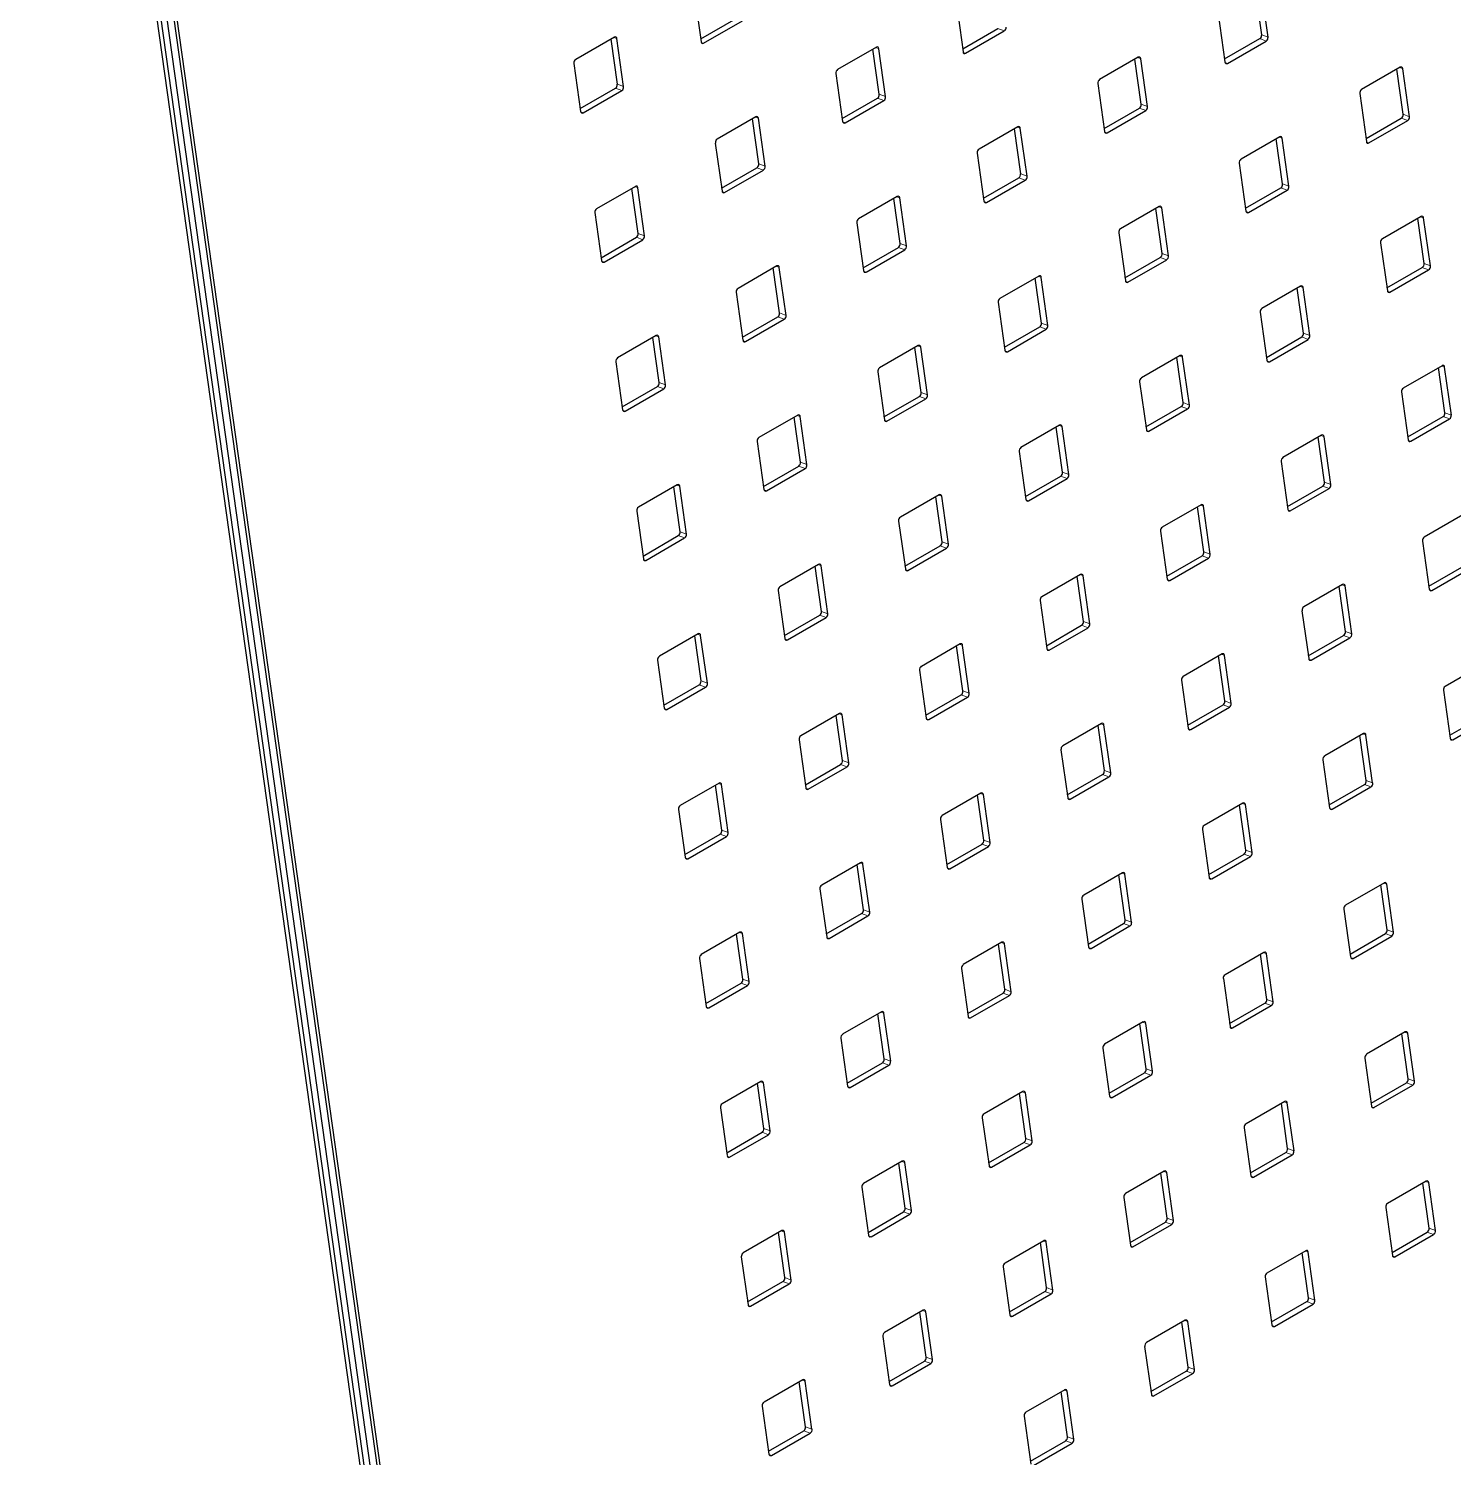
# Model space of a CAD drawing. Header units: millimetres. Extents: x -218071 to -203542, y 15363 to 51382.
# Drawn here: x -216947.71 to -216924.3, y 51039.17 to 51062.64 of the extents above; entities that cross this region are included whole.
import ezdxf

# ---------------------------------------------------------------- set-up
doc = ezdxf.new("R2010")
doc.units = ezdxf.units.MM
doc.header["$LTSCALE"] = 4
doc.layers.add('TPF-EQUIPEMENT', color=7, linetype='Continuous')

msp = doc.modelspace()

# ---------------------------------------------------------------- linework, layer by layer
at = {"layer": 'TPF-EQUIPEMENT', "color": 7, "linetype": 'Continuous', "lineweight": 25}
for p, q in [((-216947.575, 51077.999), (-216938.649, 51014.383)), ((-216947.469, 51078.06), (-216938.543, 51014.444)), ((-216947.414, 51078.021), (-216938.492, 51014.437)), ((-216947.714, 51077.827), (-216938.793, 51014.243)), ((-216947.663, 51077.926), (-216938.737, 51014.31)), ((-216927.454, 51062.538), (-216927.558, 51063.277)), ((-216927.35, 51062.499), (-216927.46, 51063.286)), ((-216936.775, 51063.208), (-216936.664, 51062.42)), ((-216932.471, 51063.043), (-216932.361, 51062.255)), ((-216936.671, 51062.468), (-216936.091, 51062.803)), ((-216936.623, 51062.397), (-216935.986, 51062.764)), ((-216928.167, 51062.878), (-216928.057, 51062.09)), ((-216932.367, 51062.304), (-216931.787, 51062.638)), ((-216932.319, 51062.232), (-216931.683, 51062.599)), ((-216938.089, 51062.497), (-216938.725, 51062.129)), ((-216938.041, 51061.725), (-216938.145, 51062.464)), ((-216937.937, 51061.686), (-216938.047, 51062.473)), ((-216933.785, 51062.332), (-216934.422, 51061.964)), ((-216933.738, 51061.56), (-216933.842, 51062.299)), ((-216933.633, 51061.521), (-216933.744, 51062.308)), ((-216928.064, 51062.139), (-216927.483, 51062.473)), ((-216928.015, 51062.067), (-216927.379, 51062.434)), ((-216938.755, 51062.065), (-216938.644, 51061.278)), ((-216929.482, 51062.167), (-216930.118, 51061.8)), ((-216929.434, 51061.395), (-216929.538, 51062.134)), ((-216929.33, 51061.356), (-216929.44, 51062.144)), ((-216934.451, 51061.9), (-216934.34, 51061.113)), ((-216925.178, 51062.002), (-216925.815, 51061.635)), ((-216925.131, 51061.23), (-216925.234, 51061.97)), ((-216925.026, 51061.191), (-216925.137, 51061.979)), ((-216938.651, 51061.326), (-216938.071, 51061.661)), ((-216938.603, 51061.254), (-216937.966, 51061.622)), ((-216930.147, 51061.735), (-216930.037, 51060.948)), ((-216925.844, 51061.57), (-216925.733, 51060.783)), ((-216934.347, 51061.161), (-216933.767, 51061.496)), ((-216934.299, 51061.089), (-216933.663, 51061.457)), ((-216935.765, 51061.189), (-216936.402, 51060.822)), ((-216935.718, 51060.417), (-216935.821, 51061.157)), ((-216935.613, 51060.378), (-216935.724, 51061.166)), ((-216930.044, 51060.996), (-216929.463, 51061.331)), ((-216929.995, 51060.924), (-216929.359, 51061.292)), ((-216925.74, 51060.831), (-216925.16, 51061.166)), ((-216925.692, 51060.76), (-216925.055, 51061.127)), ((-216931.462, 51061.024), (-216932.098, 51060.657)), ((-216931.414, 51060.252), (-216931.518, 51060.992)), ((-216931.31, 51060.213), (-216931.42, 51061.001)), ((-216936.431, 51060.758), (-216936.32, 51059.97)), ((-216927.158, 51060.859), (-216927.794, 51060.492)), ((-216927.11, 51060.087), (-216927.214, 51060.827)), ((-216927.006, 51060.048), (-216927.117, 51060.836)), ((-216932.127, 51060.593), (-216932.017, 51059.805)), ((-216927.824, 51060.428), (-216927.713, 51059.64)), ((-216936.327, 51060.018), (-216935.747, 51060.353)), ((-216936.279, 51059.947), (-216935.642, 51060.314)), ((-216932.023, 51059.853), (-216931.443, 51060.188)), ((-216937.745, 51060.046), (-216938.382, 51059.679)), ((-216937.698, 51059.274), (-216937.801, 51060.014)), ((-216937.593, 51059.235), (-216937.704, 51060.023)), ((-216931.975, 51059.782), (-216931.339, 51060.149)), ((-216927.72, 51059.688), (-216927.14, 51060.023)), ((-216927.672, 51059.617), (-216927.035, 51059.984)), ((-216933.442, 51059.881), (-216934.078, 51059.514)), ((-216933.394, 51059.11), (-216933.498, 51059.849)), ((-216933.29, 51059.071), (-216933.4, 51059.858)), ((-216929.138, 51059.717), (-216929.774, 51059.349)), ((-216928.986, 51058.906), (-216929.096, 51059.693)), ((-216938.411, 51059.615), (-216938.3, 51058.827)), ((-216929.09, 51058.945), (-216929.194, 51059.684)), ((-216924.834, 51059.552), (-216925.471, 51059.184)), ((-216924.787, 51058.78), (-216924.891, 51059.519)), ((-216924.682, 51058.741), (-216924.793, 51059.528)), ((-216934.107, 51059.45), (-216933.997, 51058.662)), ((-216929.804, 51059.285), (-216929.693, 51058.498)), ((-216938.307, 51058.875), (-216937.727, 51059.21)), ((-216938.259, 51058.804), (-216937.622, 51059.171)), ((-216934.003, 51058.711), (-216933.423, 51059.045)), ((-216933.955, 51058.639), (-216933.319, 51059.006)), ((-216925.5, 51059.12), (-216925.389, 51058.333)), ((-216929.7, 51058.546), (-216929.12, 51058.88)), ((-216929.652, 51058.474), (-216929.015, 51058.841)), ((-216935.421, 51058.739), (-216936.058, 51058.371)), ((-216935.374, 51057.967), (-216935.478, 51058.706)), ((-216935.269, 51057.928), (-216935.38, 51058.715)), ((-216931.118, 51058.574), (-216931.754, 51058.207)), ((-216931.07, 51057.802), (-216931.174, 51058.541)), ((-216930.966, 51057.763), (-216931.076, 51058.551)), ((-216925.396, 51058.381), (-216924.816, 51058.716)), ((-216925.348, 51058.309), (-216924.712, 51058.677)), ((-216936.087, 51058.307), (-216935.977, 51057.52)), ((-216926.814, 51058.409), (-216927.451, 51058.042)), ((-216926.767, 51057.637), (-216926.87, 51058.377)), ((-216926.662, 51057.598), (-216926.773, 51058.386)), ((-216931.783, 51058.142), (-216931.673, 51057.355)), ((-216935.983, 51057.568), (-216935.403, 51057.903)), ((-216935.935, 51057.496), (-216935.299, 51057.864)), ((-216927.48, 51057.978), (-216927.369, 51057.19)), ((-216937.401, 51057.596), (-216938.038, 51057.229)), ((-216931.68, 51057.403), (-216931.099, 51057.738)), ((-216931.631, 51057.331), (-216930.995, 51057.699)), ((-216937.354, 51056.824), (-216937.458, 51057.564)), ((-216937.249, 51056.785), (-216937.36, 51057.573)), ((-216933.098, 51057.431), (-216933.734, 51057.064)), ((-216933.05, 51056.659), (-216933.154, 51057.399)), ((-216932.946, 51056.62), (-216933.056, 51057.408)), ((-216927.376, 51057.238), (-216926.796, 51057.573)), ((-216927.328, 51057.167), (-216926.691, 51057.534)), ((-216938.067, 51057.165), (-216937.956, 51056.377)), ((-216928.794, 51057.266), (-216929.43, 51056.899)), ((-216928.747, 51056.494), (-216928.85, 51057.234)), ((-216928.642, 51056.455), (-216928.753, 51057.243)), ((-216933.763, 51057), (-216933.653, 51056.212)), ((-216924.49, 51057.101), (-216925.127, 51056.734)), ((-216924.443, 51056.329), (-216924.547, 51057.069)), ((-216924.338, 51056.29), (-216924.449, 51057.078)), ((-216937.963, 51056.425), (-216937.383, 51056.76)), ((-216937.915, 51056.354), (-216937.279, 51056.721)), ((-216929.46, 51056.835), (-216929.349, 51056.047)), ((-216925.156, 51056.67), (-216925.046, 51055.882)), ((-216933.66, 51056.26), (-216933.079, 51056.595)), ((-216933.611, 51056.189), (-216932.975, 51056.556)), ((-216929.356, 51056.095), (-216928.776, 51056.43)), ((-216935.078, 51056.289), (-216935.714, 51055.921)), ((-216935.03, 51055.517), (-216935.134, 51056.256)), ((-216934.926, 51055.478), (-216935.036, 51056.265)), ((-216929.308, 51056.024), (-216928.671, 51056.391)), ((-216925.052, 51055.93), (-216924.472, 51056.265)), ((-216925.004, 51055.859), (-216924.368, 51056.226)), ((-216930.774, 51056.124), (-216931.41, 51055.756)), ((-216930.726, 51055.352), (-216930.83, 51056.091)), ((-216930.622, 51055.313), (-216930.733, 51056.1)), ((-216926.47, 51055.959), (-216927.107, 51055.591)), ((-216926.318, 51055.148), (-216926.429, 51055.935)), ((-216935.743, 51055.857), (-216935.633, 51055.069)), ((-216926.423, 51055.187), (-216926.527, 51055.926)), ((-216931.44, 51055.692), (-216931.329, 51054.905)), ((-216927.136, 51055.527), (-216927.025, 51054.74)), ((-216935.639, 51055.118), (-216935.059, 51055.452)), ((-216935.591, 51055.046), (-216934.955, 51055.413)), ((-216931.336, 51054.953), (-216930.756, 51055.288)), ((-216931.288, 51054.881), (-216930.651, 51055.248)), ((-216937.057, 51055.146), (-216937.694, 51054.779)), ((-216937.01, 51054.374), (-216937.114, 51055.113)), ((-216936.905, 51054.335), (-216937.016, 51055.122)), ((-216927.032, 51054.788), (-216926.452, 51055.123)), ((-216926.984, 51054.716), (-216926.348, 51055.084)), ((-216932.754, 51054.981), (-216933.39, 51054.614)), ((-216932.706, 51054.209), (-216932.81, 51054.948)), ((-216932.602, 51054.17), (-216932.712, 51054.958)), ((-216928.45, 51054.816), (-216929.087, 51054.449)), ((-216928.403, 51054.044), (-216928.507, 51054.784)), ((-216928.298, 51054.005), (-216928.409, 51054.793)), ((-216937.723, 51054.714), (-216937.613, 51053.927)), ((-216933.42, 51054.549), (-216933.309, 51053.762)), ((-216924.147, 51054.651), (-216924.783, 51054.284)), ((-216937.619, 51053.975), (-216937.039, 51054.31)), ((-216929.116, 51054.385), (-216929.005, 51053.597)), ((-216937.571, 51053.903), (-216936.935, 51054.271)), ((-216933.316, 51053.81), (-216932.736, 51054.145)), ((-216933.268, 51053.739), (-216932.631, 51054.106)), ((-216924.812, 51054.22), (-216924.702, 51053.432)), ((-216934.734, 51053.838), (-216935.37, 51053.471)), ((-216929.012, 51053.645), (-216928.432, 51053.98)), ((-216928.964, 51053.574), (-216928.328, 51053.941)), ((-216934.686, 51053.066), (-216934.79, 51053.806)), ((-216934.582, 51053.027), (-216934.692, 51053.815)), ((-216930.43, 51053.673), (-216931.067, 51053.306)), ((-216930.383, 51052.901), (-216930.486, 51053.641)), ((-216930.278, 51052.862), (-216930.389, 51053.65)), ((-216924.709, 51053.48), (-216924.128, 51053.815)), ((-216924.66, 51053.409), (-216924.024, 51053.776)), ((-216935.399, 51053.407), (-216935.289, 51052.619)), ((-216926.127, 51053.508), (-216926.763, 51053.141)), ((-216926.079, 51052.736), (-216926.183, 51053.476)), ((-216925.975, 51052.697), (-216926.085, 51053.485)), ((-216931.096, 51053.242), (-216930.985, 51052.454)), ((-216935.296, 51052.667), (-216934.715, 51053.002)), ((-216935.247, 51052.596), (-216934.611, 51052.963)), ((-216926.792, 51053.077), (-216926.682, 51052.289)), ((-216936.714, 51052.696), (-216937.35, 51052.328)), ((-216936.666, 51051.924), (-216936.77, 51052.663)), ((-216936.562, 51051.885), (-216936.672, 51052.672)), ((-216930.992, 51052.502), (-216930.412, 51052.837)), ((-216930.944, 51052.431), (-216930.307, 51052.798)), ((-216926.688, 51052.337), (-216926.108, 51052.672)), ((-216932.41, 51052.531), (-216933.046, 51052.163)), ((-216932.363, 51051.759), (-216932.466, 51052.498)), ((-216932.258, 51051.72), (-216932.369, 51052.507)), ((-216926.64, 51052.266), (-216926.004, 51052.633)), ((-216937.379, 51052.264), (-216937.269, 51051.476)), ((-216928.106, 51052.366), (-216928.743, 51051.998)), ((-216928.059, 51051.594), (-216928.163, 51052.333)), ((-216927.954, 51051.555), (-216928.065, 51052.342)), ((-216923.803, 51052.201), (-216924.439, 51051.834)), ((-216933.076, 51052.099), (-216932.965, 51051.312)), ((-216937.276, 51051.525), (-216936.695, 51051.859)), ((-216937.227, 51051.453), (-216936.591, 51051.82)), ((-216928.772, 51051.934), (-216928.662, 51051.147)), ((-216924.468, 51051.769), (-216924.358, 51050.982)), ((-216932.972, 51051.36), (-216932.392, 51051.695)), ((-216932.924, 51051.288), (-216932.287, 51051.656)), ((-216928.668, 51051.195), (-216928.088, 51051.53)), ((-216928.62, 51051.123), (-216927.984, 51051.491)), ((-216934.39, 51051.388), (-216935.026, 51051.021)), ((-216934.342, 51050.616), (-216934.446, 51051.355)), ((-216934.238, 51050.577), (-216934.348, 51051.365)), ((-216924.365, 51051.03), (-216923.785, 51051.365)), ((-216924.316, 51050.958), (-216923.68, 51051.326)), ((-216930.086, 51051.223), (-216930.723, 51050.856)), ((-216930.039, 51050.451), (-216930.143, 51051.191)), ((-216929.934, 51050.412), (-216930.045, 51051.2)), ((-216925.783, 51051.058), (-216926.419, 51050.691)), ((-216925.735, 51050.286), (-216925.839, 51051.026)), ((-216925.631, 51050.247), (-216925.741, 51051.035)), ((-216935.056, 51050.956), (-216934.945, 51050.169)), ((-216930.752, 51050.792), (-216930.641, 51050.004)), ((-216934.952, 51050.217), (-216934.372, 51050.552)), ((-216926.448, 51050.627), (-216926.338, 51049.839)), ((-216934.904, 51050.146), (-216934.267, 51050.513)), ((-216930.648, 51050.052), (-216930.068, 51050.387)), ((-216930.6, 51049.981), (-216929.964, 51050.348)), ((-216936.37, 51050.245), (-216937.006, 51049.878)), ((-216936.322, 51049.473), (-216936.426, 51050.213)), ((-216936.218, 51049.434), (-216936.328, 51050.222)), ((-216932.066, 51050.08), (-216932.703, 51049.713)), ((-216926.345, 51049.887), (-216925.764, 51050.222)), ((-216926.296, 51049.816), (-216925.66, 51050.183)), ((-216932.019, 51049.308), (-216932.122, 51050.048)), ((-216931.914, 51049.269), (-216932.025, 51050.057)), ((-216927.763, 51049.915), (-216928.399, 51049.548)), ((-216927.715, 51049.144), (-216927.819, 51049.883)), ((-216927.611, 51049.104), (-216927.721, 51049.892)), ((-216937.035, 51049.814), (-216936.925, 51049.026)), ((-216932.732, 51049.649), (-216932.621, 51048.861)), ((-216936.932, 51049.074), (-216936.352, 51049.409)), ((-216936.883, 51049.003), (-216936.247, 51049.37)), ((-216928.428, 51049.484), (-216928.318, 51048.696)), ((-216932.628, 51048.909), (-216932.048, 51049.244)), ((-216932.58, 51048.838), (-216931.943, 51049.205)), ((-216934.046, 51048.938), (-216934.683, 51048.57)), ((-216933.999, 51048.166), (-216934.102, 51048.905)), ((-216933.894, 51048.127), (-216934.005, 51048.914)), ((-216928.325, 51048.744), (-216927.744, 51049.079)), ((-216928.276, 51048.673), (-216927.64, 51049.04)), ((-216929.743, 51048.773), (-216930.379, 51048.405)), ((-216929.695, 51048.001), (-216929.799, 51048.74)), ((-216929.591, 51047.962), (-216929.701, 51048.749)), ((-216934.712, 51048.506), (-216934.601, 51047.719)), ((-216925.439, 51048.608), (-216926.075, 51048.241)), ((-216925.391, 51047.836), (-216925.495, 51048.575)), ((-216925.287, 51047.797), (-216925.397, 51048.584)), ((-216930.408, 51048.341), (-216930.298, 51047.554)), ((-216934.608, 51047.767), (-216934.028, 51048.102)), ((-216934.56, 51047.695), (-216933.923, 51048.063)), ((-216926.105, 51048.176), (-216925.994, 51047.389)), ((-216936.026, 51047.795), (-216936.662, 51047.428)), ((-216935.979, 51047.023), (-216936.082, 51047.763)), ((-216935.874, 51046.984), (-216935.985, 51047.772)), ((-216930.304, 51047.602), (-216929.724, 51047.937)), ((-216930.256, 51047.53), (-216929.62, 51047.898)), ((-216926.001, 51047.437), (-216925.421, 51047.772)), ((-216925.953, 51047.365), (-216925.316, 51047.733)), ((-216931.722, 51047.63), (-216932.359, 51047.263)), ((-216931.675, 51046.858), (-216931.779, 51047.598)), ((-216931.57, 51046.819), (-216931.681, 51047.607)), ((-216936.692, 51047.364), (-216936.581, 51046.576)), ((-216927.419, 51047.465), (-216928.055, 51047.098)), ((-216927.371, 51046.693), (-216927.475, 51047.433)), ((-216927.267, 51046.654), (-216927.377, 51047.442)), ((-216932.388, 51047.199), (-216932.278, 51046.411)), ((-216928.084, 51047.034), (-216927.974, 51046.246)), ((-216936.588, 51046.624), (-216936.008, 51046.959)), ((-216936.54, 51046.553), (-216935.903, 51046.92)), ((-216932.284, 51046.459), (-216931.704, 51046.794)), ((-216932.236, 51046.388), (-216931.6, 51046.755)), ((-216927.981, 51046.294), (-216927.401, 51046.629)), ((-216927.932, 51046.223), (-216927.296, 51046.59)), ((-216933.702, 51046.487), (-216934.339, 51046.12)), ((-216933.655, 51045.715), (-216933.759, 51046.455)), ((-216933.55, 51045.676), (-216933.661, 51046.464)), ((-216929.399, 51046.322), (-216930.035, 51045.955)), ((-216929.351, 51045.551), (-216929.455, 51046.29)), ((-216929.247, 51045.512), (-216929.357, 51046.299)), ((-216925.095, 51046.158), (-216925.732, 51045.79)), ((-216925.048, 51045.386), (-216925.151, 51046.125)), ((-216924.943, 51045.347), (-216925.054, 51046.134)), ((-216934.368, 51046.056), (-216934.257, 51045.268)), ((-216930.064, 51045.891), (-216929.954, 51045.103)), ((-216934.264, 51045.316), (-216933.684, 51045.651)), ((-216934.216, 51045.245), (-216933.58, 51045.612)), ((-216925.761, 51045.726), (-216925.65, 51044.939)), ((-216929.961, 51045.152), (-216929.38, 51045.486)), ((-216929.912, 51045.08), (-216929.276, 51045.447)), ((-216935.682, 51045.345), (-216936.319, 51044.977)), ((-216935.635, 51044.573), (-216935.738, 51045.312)), ((-216935.53, 51044.534), (-216935.641, 51045.321)), ((-216931.379, 51045.18), (-216932.015, 51044.812)), ((-216931.331, 51044.408), (-216931.435, 51045.147)), ((-216931.227, 51044.369), (-216931.337, 51045.156)), ((-216925.657, 51044.987), (-216925.077, 51045.321)), ((-216925.609, 51044.915), (-216924.972, 51045.282)), ((-216936.348, 51044.913), (-216936.237, 51044.126)), ((-216927.075, 51045.015), (-216927.711, 51044.648)), ((-216927.028, 51044.243), (-216927.131, 51044.982)), ((-216926.923, 51044.204), (-216927.034, 51044.992)), ((-216932.044, 51044.748), (-216931.934, 51043.961)), ((-216936.244, 51044.174), (-216935.664, 51044.509)), ((-216936.196, 51044.102), (-216935.559, 51044.47)), ((-216927.741, 51044.583), (-216927.63, 51043.796)), ((-216931.941, 51044.009), (-216931.36, 51044.344)), ((-216931.892, 51043.937), (-216931.256, 51044.305)), ((-216933.359, 51044.037), (-216933.995, 51043.67)), ((-216933.311, 51043.265), (-216933.415, 51044.005)), ((-216933.207, 51043.226), (-216933.317, 51044.014)), ((-216927.637, 51043.844), (-216927.057, 51044.179)), ((-216927.589, 51043.772), (-216926.952, 51044.14)), ((-216929.055, 51043.872), (-216929.691, 51043.505)), ((-216929.007, 51043.1), (-216929.111, 51043.84)), ((-216928.903, 51043.061), (-216929.013, 51043.849)), ((-216934.024, 51043.606), (-216933.914, 51042.818)), ((-216924.751, 51043.707), (-216925.388, 51043.34)), ((-216924.704, 51042.935), (-216924.808, 51043.675)), ((-216924.599, 51042.896), (-216924.71, 51043.684)), ((-216929.721, 51043.441), (-216929.61, 51042.653)), ((-216925.417, 51043.276), (-216925.306, 51042.488)), ((-216933.92, 51042.866), (-216933.34, 51043.201)), ((-216933.872, 51042.795), (-216933.236, 51043.162)), ((-216929.617, 51042.701), (-216929.037, 51043.036)), ((-216935.338, 51042.894), (-216935.975, 51042.527)), ((-216935.291, 51042.122), (-216935.395, 51042.862)), ((-216935.186, 51042.083), (-216935.297, 51042.871)), ((-216929.569, 51042.63), (-216928.932, 51042.997)), ((-216925.313, 51042.536), (-216924.733, 51042.871)), ((-216925.265, 51042.465), (-216924.629, 51042.832)), ((-216931.035, 51042.729), (-216931.671, 51042.362)), ((-216930.987, 51041.958), (-216931.091, 51042.697)), ((-216930.883, 51041.919), (-216930.993, 51042.706)), ((-216926.731, 51042.565), (-216927.368, 51042.197)), ((-216936.004, 51042.463), (-216935.894, 51041.675)), ((-216926.684, 51041.793), (-216926.787, 51042.532)), ((-216926.579, 51041.754), (-216926.69, 51042.541)), ((-216931.7, 51042.298), (-216931.59, 51041.51)), ((-216927.397, 51042.133), (-216927.286, 51041.346)), ((-216935.9, 51041.723), (-216935.32, 51042.058)), ((-216935.852, 51041.652), (-216935.216, 51042.019)), ((-216931.597, 51041.559), (-216931.017, 51041.893)), ((-216931.548, 51041.487), (-216930.912, 51041.854)), ((-216927.293, 51041.394), (-216926.713, 51041.728)), ((-216927.245, 51041.322), (-216926.608, 51041.689)), ((-216933.015, 51041.587), (-216933.651, 51041.22)), ((-216932.967, 51040.815), (-216933.071, 51041.554)), ((-216932.863, 51040.776), (-216932.973, 51041.563)), ((-216928.711, 51041.422), (-216929.348, 51041.055)), ((-216928.664, 51040.65), (-216928.767, 51041.389)), ((-216928.559, 51040.611), (-216928.67, 51041.399)), ((-216933.68, 51041.155), (-216933.57, 51040.368)), ((-216929.377, 51040.99), (-216929.266, 51040.203)), ((-216933.577, 51040.416), (-216932.996, 51040.751)), ((-216933.528, 51040.344), (-216932.892, 51040.712)), ((-216934.995, 51040.444), (-216935.631, 51040.077)), ((-216929.273, 51040.251), (-216928.693, 51040.586)), ((-216929.225, 51040.18), (-216928.588, 51040.547)), ((-216934.947, 51039.672), (-216935.051, 51040.412)), ((-216934.843, 51039.633), (-216934.953, 51040.421)), ((-216930.691, 51040.279), (-216931.327, 51039.912)), ((-216930.644, 51039.507), (-216930.747, 51040.247)), ((-216930.539, 51039.468), (-216930.65, 51040.256)), ((-216935.66, 51040.013), (-216935.55, 51039.225)), ((-216931.357, 51039.848), (-216931.246, 51039.06)), ((-216935.557, 51039.273), (-216934.976, 51039.608)), ((-216935.508, 51039.202), (-216934.872, 51039.569)), ((-216931.253, 51039.108), (-216930.673, 51039.443)), ((-216931.205, 51039.037), (-216930.568, 51039.404))]:
    msp.add_line(p, q, dxfattribs=at)
at = {"layer": 'TPF-EQUIPEMENT', "color": 8, "linetype": 'Continuous', "lineweight": 18}
for p, q in [((-216931.787, 51062.638), (-216931.683, 51062.599)), ((-216927.454, 51062.538), (-216927.35, 51062.499)), ((-216938.097, 51062.492), (-216938.047, 51062.473)), ((-216936.662, 51062.412), (-216936.623, 51062.397)), ((-216933.794, 51062.327), (-216933.744, 51062.308)), ((-216927.483, 51062.473), (-216927.379, 51062.434)), ((-216932.358, 51062.247), (-216932.319, 51062.232)), ((-216929.49, 51062.162), (-216929.44, 51062.144)), ((-216928.055, 51062.082), (-216928.015, 51062.067)), ((-216925.186, 51061.997), (-216925.137, 51061.979)), ((-216938.071, 51061.661), (-216937.966, 51061.622)), ((-216938.041, 51061.725), (-216937.937, 51061.686)), ((-216933.767, 51061.496), (-216933.663, 51061.457)), ((-216933.738, 51061.56), (-216933.633, 51061.521)), ((-216929.434, 51061.395), (-216929.33, 51061.356)), ((-216938.642, 51061.269), (-216938.603, 51061.254)), ((-216935.773, 51061.184), (-216935.724, 51061.166)), ((-216934.338, 51061.104), (-216934.299, 51061.089)), ((-216929.463, 51061.331), (-216929.359, 51061.292)), ((-216925.16, 51061.166), (-216925.055, 51061.127)), ((-216925.131, 51061.23), (-216925.026, 51061.191)), ((-216931.47, 51061.019), (-216931.42, 51061.001)), ((-216930.035, 51060.939), (-216929.995, 51060.924)), ((-216927.166, 51060.854), (-216927.117, 51060.836)), ((-216925.731, 51060.774), (-216925.692, 51060.76)), ((-216935.718, 51060.417), (-216935.613, 51060.378)), ((-216935.747, 51060.353), (-216935.642, 51060.314)), ((-216931.443, 51060.188), (-216931.339, 51060.149)), ((-216931.414, 51060.252), (-216931.31, 51060.213)), ((-216937.753, 51060.042), (-216937.704, 51060.023)), ((-216936.318, 51059.961), (-216936.279, 51059.947)), ((-216927.14, 51060.023), (-216927.035, 51059.984)), ((-216927.11, 51060.087), (-216927.006, 51060.048)), ((-216933.45, 51059.877), (-216933.4, 51059.858)), ((-216932.015, 51059.797), (-216931.975, 51059.782)), ((-216929.146, 51059.712), (-216929.096, 51059.693)), ((-216927.711, 51059.632), (-216927.672, 51059.617)), ((-216924.843, 51059.547), (-216924.793, 51059.528)), ((-216937.698, 51059.274), (-216937.593, 51059.235)), ((-216937.727, 51059.21), (-216937.622, 51059.171)), ((-216933.423, 51059.045), (-216933.319, 51059.006)), ((-216933.394, 51059.11), (-216933.29, 51059.071)), ((-216938.298, 51058.819), (-216938.259, 51058.804)), ((-216929.12, 51058.88), (-216929.015, 51058.841)), ((-216929.09, 51058.945), (-216928.986, 51058.906)), ((-216924.787, 51058.78), (-216924.682, 51058.741)), ((-216935.43, 51058.734), (-216935.38, 51058.715)), ((-216933.995, 51058.654), (-216933.955, 51058.639)), ((-216931.126, 51058.569), (-216931.076, 51058.551)), ((-216924.816, 51058.716), (-216924.712, 51058.677)), ((-216929.691, 51058.489), (-216929.652, 51058.474)), ((-216926.822, 51058.404), (-216926.773, 51058.386)), ((-216925.387, 51058.324), (-216925.348, 51058.309)), ((-216935.403, 51057.903), (-216935.299, 51057.864)), ((-216935.374, 51057.967), (-216935.269, 51057.928)), ((-216937.41, 51057.591), (-216937.36, 51057.573)), ((-216931.099, 51057.738), (-216930.995, 51057.699)), ((-216931.07, 51057.802), (-216930.966, 51057.763)), ((-216926.767, 51057.637), (-216926.662, 51057.598)), ((-216935.974, 51057.511), (-216935.935, 51057.496)), ((-216933.106, 51057.426), (-216933.056, 51057.408)), ((-216931.671, 51057.346), (-216931.631, 51057.331)), ((-216926.796, 51057.573), (-216926.691, 51057.534)), ((-216928.802, 51057.262), (-216928.753, 51057.243)), ((-216927.367, 51057.181), (-216927.328, 51057.167)), ((-216924.499, 51057.097), (-216924.449, 51057.078)), ((-216937.383, 51056.76), (-216937.279, 51056.721)), ((-216937.354, 51056.824), (-216937.249, 51056.785)), ((-216933.05, 51056.659), (-216932.946, 51056.62)), ((-216933.079, 51056.595), (-216932.975, 51056.556)), ((-216928.776, 51056.43), (-216928.671, 51056.391)), ((-216928.747, 51056.494), (-216928.642, 51056.455)), ((-216937.954, 51056.368), (-216937.915, 51056.354)), ((-216935.086, 51056.284), (-216935.036, 51056.265)), ((-216933.651, 51056.204), (-216933.611, 51056.189)), ((-216924.472, 51056.265), (-216924.368, 51056.226)), ((-216924.443, 51056.329), (-216924.338, 51056.29)), ((-216930.782, 51056.119), (-216930.733, 51056.1)), ((-216929.347, 51056.039), (-216929.308, 51056.024)), ((-216926.479, 51055.954), (-216926.429, 51055.935)), ((-216925.044, 51055.874), (-216925.004, 51055.859)), ((-216935.03, 51055.517), (-216934.926, 51055.478)), ((-216935.059, 51055.452), (-216934.955, 51055.413)), ((-216930.756, 51055.288), (-216930.651, 51055.248)), ((-216930.726, 51055.352), (-216930.622, 51055.313)), ((-216937.066, 51055.141), (-216937.016, 51055.122)), ((-216935.631, 51055.061), (-216935.591, 51055.046)), ((-216926.452, 51055.123), (-216926.348, 51055.084)), ((-216926.423, 51055.187), (-216926.318, 51055.148)), ((-216932.762, 51054.976), (-216932.712, 51054.958)), ((-216931.327, 51054.896), (-216931.288, 51054.881)), ((-216928.459, 51054.811), (-216928.409, 51054.793)), ((-216927.023, 51054.731), (-216926.984, 51054.716)), ((-216937.039, 51054.31), (-216936.935, 51054.271)), ((-216937.01, 51054.374), (-216936.905, 51054.335)), ((-216932.736, 51054.145), (-216932.631, 51054.106)), ((-216932.706, 51054.209), (-216932.602, 51054.17)), ((-216937.611, 51053.918), (-216937.571, 51053.903)), ((-216934.742, 51053.833), (-216934.692, 51053.815)), ((-216928.432, 51053.98), (-216928.328, 51053.941)), ((-216928.403, 51054.044), (-216928.298, 51054.005)), ((-216933.307, 51053.753), (-216933.268, 51053.739)), ((-216930.438, 51053.669), (-216930.389, 51053.65)), ((-216929.003, 51053.588), (-216928.964, 51053.574)), ((-216926.135, 51053.504), (-216926.085, 51053.485)), ((-216924.7, 51053.423), (-216924.66, 51053.409)), ((-216934.715, 51053.002), (-216934.611, 51052.963)), ((-216934.686, 51053.066), (-216934.582, 51053.027)), ((-216930.383, 51052.901), (-216930.278, 51052.862)), ((-216936.722, 51052.691), (-216936.672, 51052.672)), ((-216930.412, 51052.837), (-216930.307, 51052.798)), ((-216926.108, 51052.672), (-216926.004, 51052.633)), ((-216926.079, 51052.736), (-216925.975, 51052.697)), ((-216935.287, 51052.611), (-216935.247, 51052.596)), ((-216932.418, 51052.526), (-216932.369, 51052.507)), ((-216930.983, 51052.446), (-216930.944, 51052.431)), ((-216928.115, 51052.361), (-216928.065, 51052.342)), ((-216926.68, 51052.281), (-216926.64, 51052.266)), ((-216936.695, 51051.859), (-216936.591, 51051.82)), ((-216936.666, 51051.924), (-216936.562, 51051.885)), ((-216932.363, 51051.759), (-216932.258, 51051.72)), ((-216932.392, 51051.695), (-216932.287, 51051.656)), ((-216928.088, 51051.53), (-216927.984, 51051.491)), ((-216928.059, 51051.594), (-216927.954, 51051.555)), ((-216937.267, 51051.468), (-216937.227, 51051.453)), ((-216934.398, 51051.383), (-216934.348, 51051.365)), ((-216932.963, 51051.303), (-216932.924, 51051.288)), ((-216930.095, 51051.218), (-216930.045, 51051.2)), ((-216928.66, 51051.138), (-216928.62, 51051.123)), ((-216925.791, 51051.053), (-216925.741, 51051.035)), ((-216924.356, 51050.973), (-216924.316, 51050.958)), ((-216934.372, 51050.552), (-216934.267, 51050.513)), ((-216934.342, 51050.616), (-216934.238, 51050.577)), ((-216930.068, 51050.387), (-216929.964, 51050.348)), ((-216930.039, 51050.451), (-216929.934, 51050.412)), ((-216936.378, 51050.24), (-216936.328, 51050.222)), ((-216934.943, 51050.16), (-216934.904, 51050.146)), ((-216932.075, 51050.076), (-216932.025, 51050.057)), ((-216925.764, 51050.222), (-216925.66, 51050.183)), ((-216925.735, 51050.286), (-216925.631, 51050.247)), ((-216930.639, 51049.995), (-216930.6, 51049.981)), ((-216927.771, 51049.911), (-216927.721, 51049.892)), ((-216926.336, 51049.83), (-216926.296, 51049.816)), ((-216936.352, 51049.409), (-216936.247, 51049.37)), ((-216936.322, 51049.473), (-216936.218, 51049.434)), ((-216932.048, 51049.244), (-216931.943, 51049.205)), ((-216932.019, 51049.308), (-216931.914, 51049.269)), ((-216927.715, 51049.144), (-216927.611, 51049.104)), ((-216936.923, 51049.018), (-216936.883, 51049.003)), ((-216934.054, 51048.933), (-216934.005, 51048.914)), ((-216927.744, 51049.079), (-216927.64, 51049.04)), ((-216932.619, 51048.853), (-216932.58, 51048.838)), ((-216929.751, 51048.768), (-216929.701, 51048.749)), ((-216928.316, 51048.688), (-216928.276, 51048.673)), ((-216925.447, 51048.603), (-216925.397, 51048.584)), ((-216934.028, 51048.102), (-216933.923, 51048.063)), ((-216933.999, 51048.166), (-216933.894, 51048.127)), ((-216929.695, 51048.001), (-216929.591, 51047.962)), ((-216936.034, 51047.79), (-216935.985, 51047.772)), ((-216929.724, 51047.937), (-216929.62, 51047.898)), ((-216925.421, 51047.772), (-216925.316, 51047.733)), ((-216925.391, 51047.836), (-216925.287, 51047.797)), ((-216934.599, 51047.71), (-216934.56, 51047.695)), ((-216931.731, 51047.625), (-216931.681, 51047.607)), ((-216930.296, 51047.545), (-216930.256, 51047.53)), ((-216927.427, 51047.46), (-216927.377, 51047.442)), ((-216925.992, 51047.38), (-216925.953, 51047.365)), ((-216935.979, 51047.023), (-216935.874, 51046.984)), ((-216936.008, 51046.959), (-216935.903, 51046.92)), ((-216931.704, 51046.794), (-216931.6, 51046.755)), ((-216931.675, 51046.858), (-216931.57, 51046.819)), ((-216936.579, 51046.567), (-216936.54, 51046.553)), ((-216927.401, 51046.629), (-216927.296, 51046.59)), ((-216927.371, 51046.693), (-216927.267, 51046.654)), ((-216933.711, 51046.483), (-216933.661, 51046.464)), ((-216932.276, 51046.402), (-216932.236, 51046.388)), ((-216929.407, 51046.318), (-216929.357, 51046.299)), ((-216927.972, 51046.237), (-216927.932, 51046.223)), ((-216925.103, 51046.153), (-216925.054, 51046.134)), ((-216933.684, 51045.651), (-216933.58, 51045.612)), ((-216933.655, 51045.715), (-216933.55, 51045.676)), ((-216929.38, 51045.486), (-216929.276, 51045.447)), ((-216929.351, 51045.551), (-216929.247, 51045.512)), ((-216925.048, 51045.386), (-216924.943, 51045.347)), ((-216935.691, 51045.34), (-216935.641, 51045.321)), ((-216934.255, 51045.26), (-216934.216, 51045.245)), ((-216931.387, 51045.175), (-216931.337, 51045.156)), ((-216925.077, 51045.321), (-216924.972, 51045.282)), ((-216929.952, 51045.095), (-216929.912, 51045.08)), ((-216927.083, 51045.01), (-216927.034, 51044.992)), ((-216925.648, 51044.93), (-216925.609, 51044.915)), ((-216935.664, 51044.509), (-216935.559, 51044.47)), ((-216935.635, 51044.573), (-216935.53, 51044.534)), ((-216931.36, 51044.344), (-216931.256, 51044.305)), ((-216931.331, 51044.408), (-216931.227, 51044.369)), ((-216927.028, 51044.243), (-216926.923, 51044.204)), ((-216936.235, 51044.117), (-216936.196, 51044.102)), ((-216933.367, 51044.032), (-216933.317, 51044.014)), ((-216927.057, 51044.179), (-216926.952, 51044.14)), ((-216931.932, 51043.952), (-216931.892, 51043.937)), ((-216929.063, 51043.867), (-216929.013, 51043.849)), ((-216927.628, 51043.787), (-216927.589, 51043.772)), ((-216924.76, 51043.703), (-216924.71, 51043.684)), ((-216933.311, 51043.265), (-216933.207, 51043.226)), ((-216933.34, 51043.201), (-216933.236, 51043.162)), ((-216929.037, 51043.036), (-216928.932, 51042.997)), ((-216929.007, 51043.1), (-216928.903, 51043.061)), ((-216935.347, 51042.89), (-216935.297, 51042.871)), ((-216933.912, 51042.809), (-216933.872, 51042.795)), ((-216924.733, 51042.871), (-216924.629, 51042.832)), ((-216924.704, 51042.935), (-216924.599, 51042.896)), ((-216931.043, 51042.725), (-216930.993, 51042.706)), ((-216929.608, 51042.645), (-216929.569, 51042.63)), ((-216926.74, 51042.56), (-216926.69, 51042.541)), ((-216925.304, 51042.48), (-216925.265, 51042.465)), ((-216935.291, 51042.122), (-216935.186, 51042.083)), ((-216935.32, 51042.058), (-216935.216, 51042.019)), ((-216931.017, 51041.893), (-216930.912, 51041.854)), ((-216930.987, 51041.958), (-216930.883, 51041.919)), ((-216935.892, 51041.667), (-216935.852, 51041.652)), ((-216926.713, 51041.728), (-216926.608, 51041.689)), ((-216926.684, 51041.793), (-216926.579, 51041.754)), ((-216933.023, 51041.582), (-216932.973, 51041.563)), ((-216931.588, 51041.502), (-216931.548, 51041.487)), ((-216928.719, 51041.417), (-216928.67, 51041.399)), ((-216927.284, 51041.337), (-216927.245, 51041.322)), ((-216932.996, 51040.751), (-216932.892, 51040.712)), ((-216932.967, 51040.815), (-216932.863, 51040.776)), ((-216928.693, 51040.586), (-216928.588, 51040.547)), ((-216928.664, 51040.65), (-216928.559, 51040.611)), ((-216935.003, 51040.439), (-216934.953, 51040.421)), ((-216933.568, 51040.359), (-216933.528, 51040.344)), ((-216930.699, 51040.274), (-216930.65, 51040.256)), ((-216929.264, 51040.194), (-216929.225, 51040.18)), ((-216934.976, 51039.608), (-216934.872, 51039.569)), ((-216934.947, 51039.672), (-216934.843, 51039.633)), ((-216930.644, 51039.507), (-216930.539, 51039.468)), ((-216930.673, 51039.443), (-216930.568, 51039.404)), ((-216935.548, 51039.216), (-216935.508, 51039.202))]:
    msp.add_line(p, q, dxfattribs=at)
at = {"layer": 'TPF-EQUIPEMENT', "color": 7, "linetype": 'Continuous', "lineweight": 25}
for centre, radius, start, end in [((-216931.72, 51062.655), 0.0672, 303.9011, 7.1338), ((-216927.521, 51062.529), 0.0672, 303.9011, 7.1338), ((-216938.074, 51062.474), 0.027, 358.9775, 122.2879), ((-216936.637, 51062.42), 0.027, 178.9775, 302.2879), ((-216933.771, 51062.309), 0.027, 358.9775, 122.2879), ((-216927.417, 51062.49), 0.0672, 303.9011, 7.1338), ((-216938.688, 51062.074), 0.0672, 123.9011, 187.1338), ((-216932.333, 51062.255), 0.027, 178.9775, 302.2879), ((-216929.467, 51062.144), 0.027, 358.9775, 122.2879), ((-216928.03, 51062.09), 0.027, 178.9775, 302.2879), ((-216934.384, 51061.909), 0.0672, 123.9011, 187.1338), ((-216925.164, 51061.979), 0.027, 358.9775, 122.2879), ((-216938.108, 51061.716), 0.0672, 303.9011, 7.1338), ((-216938.004, 51061.677), 0.0672, 303.9011, 7.1338), ((-216930.081, 51061.744), 0.0672, 123.9011, 187.1338), ((-216925.777, 51061.579), 0.0672, 123.9011, 187.1338), ((-216933.804, 51061.551), 0.0672, 303.9011, 7.1338), ((-216933.7, 51061.512), 0.0672, 303.9011, 7.1338), ((-216929.501, 51061.387), 0.0672, 303.9011, 7.1338), ((-216929.396, 51061.348), 0.0672, 303.9011, 7.1338), ((-216938.617, 51061.277), 0.027, 178.9775, 302.2879), ((-216935.751, 51061.166), 0.027, 358.9775, 122.2879), ((-216934.313, 51061.112), 0.027, 178.9775, 302.2879), ((-216925.197, 51061.222), 0.0672, 303.9011, 7.1338), ((-216925.093, 51061.183), 0.0672, 303.9011, 7.1338), ((-216931.447, 51061.001), 0.027, 358.9775, 122.2879), ((-216930.01, 51060.947), 0.027, 178.9775, 302.2879), ((-216927.144, 51060.836), 0.027, 358.9775, 122.2879), ((-216936.364, 51060.766), 0.0672, 123.9011, 187.1338), ((-216932.06, 51060.601), 0.0672, 123.9011, 187.1338), ((-216925.706, 51060.782), 0.027, 178.9775, 302.2879), ((-216935.784, 51060.409), 0.0672, 303.9011, 7.1338), ((-216927.757, 51060.436), 0.0672, 123.9011, 187.1338), ((-216935.68, 51060.37), 0.0672, 303.9011, 7.1338), ((-216931.481, 51060.244), 0.0672, 303.9011, 7.1338), ((-216931.376, 51060.205), 0.0672, 303.9011, 7.1338), ((-216937.731, 51060.024), 0.027, 358.9775, 122.2879), ((-216936.293, 51059.97), 0.027, 178.9775, 302.2879), ((-216927.177, 51060.079), 0.0672, 303.9011, 7.1338), ((-216927.073, 51060.04), 0.0672, 303.9011, 7.1338), ((-216933.427, 51059.859), 0.027, 358.9775, 122.2879), ((-216931.99, 51059.805), 0.027, 178.9775, 302.2879), ((-216929.123, 51059.694), 0.027, 358.9775, 122.2879), ((-216938.344, 51059.623), 0.0672, 123.9011, 187.1338), ((-216934.04, 51059.458), 0.0672, 123.9011, 187.1338), ((-216927.686, 51059.64), 0.027, 178.9775, 302.2879), ((-216924.82, 51059.529), 0.027, 358.9775, 122.2879), ((-216937.764, 51059.266), 0.0672, 303.9011, 7.1338), ((-216937.66, 51059.227), 0.0672, 303.9011, 7.1338), ((-216929.737, 51059.293), 0.0672, 123.9011, 187.1338), ((-216933.461, 51059.101), 0.0672, 303.9011, 7.1338), ((-216933.356, 51059.062), 0.0672, 303.9011, 7.1338), ((-216925.433, 51059.129), 0.0672, 123.9011, 187.1338), ((-216938.273, 51058.827), 0.027, 178.9775, 302.2879), ((-216929.157, 51058.936), 0.0672, 303.9011, 7.1338), ((-216929.053, 51058.897), 0.0672, 303.9011, 7.1338), ((-216924.853, 51058.771), 0.0672, 303.9011, 7.1338), ((-216935.407, 51058.716), 0.027, 358.9775, 122.2879), ((-216933.97, 51058.662), 0.027, 178.9775, 302.2879), ((-216931.103, 51058.551), 0.027, 358.9775, 122.2879), ((-216924.749, 51058.732), 0.0672, 303.9011, 7.1338), ((-216936.02, 51058.316), 0.0672, 123.9011, 187.1338), ((-216929.666, 51058.497), 0.027, 178.9775, 302.2879), ((-216926.8, 51058.386), 0.027, 358.9775, 122.2879), ((-216925.362, 51058.332), 0.027, 178.9775, 302.2879), ((-216931.717, 51058.151), 0.0672, 123.9011, 187.1338), ((-216935.441, 51057.959), 0.0672, 303.9011, 7.1338), ((-216935.336, 51057.919), 0.0672, 303.9011, 7.1338), ((-216927.413, 51057.986), 0.0672, 123.9011, 187.1338), ((-216937.387, 51057.573), 0.027, 358.9775, 122.2879), ((-216931.137, 51057.794), 0.0672, 303.9011, 7.1338), ((-216931.033, 51057.755), 0.0672, 303.9011, 7.1338), ((-216926.833, 51057.629), 0.0672, 303.9011, 7.1338), ((-216926.729, 51057.59), 0.0672, 303.9011, 7.1338), ((-216935.949, 51057.519), 0.027, 178.9775, 302.2879), ((-216933.083, 51057.408), 0.027, 358.9775, 122.2879), ((-216931.646, 51057.354), 0.027, 178.9775, 302.2879), ((-216938, 51057.173), 0.0672, 123.9011, 187.1338), ((-216928.78, 51057.243), 0.027, 358.9775, 122.2879), ((-216927.342, 51057.189), 0.027, 178.9775, 302.2879), ((-216933.697, 51057.008), 0.0672, 123.9011, 187.1338), ((-216929.393, 51056.843), 0.0672, 123.9011, 187.1338), ((-216924.476, 51057.079), 0.027, 358.9775, 122.2879), ((-216937.42, 51056.816), 0.0672, 303.9011, 7.1338), ((-216937.316, 51056.777), 0.0672, 303.9011, 7.1338), ((-216933.117, 51056.651), 0.0672, 303.9011, 7.1338), ((-216925.089, 51056.678), 0.0672, 123.9011, 187.1338), ((-216933.012, 51056.612), 0.0672, 303.9011, 7.1338), ((-216928.813, 51056.486), 0.0672, 303.9011, 7.1338), ((-216928.709, 51056.447), 0.0672, 303.9011, 7.1338), ((-216937.929, 51056.377), 0.027, 178.9775, 302.2879), ((-216935.063, 51056.266), 0.027, 358.9775, 122.2879), ((-216933.626, 51056.212), 0.027, 178.9775, 302.2879), ((-216924.51, 51056.321), 0.0672, 303.9011, 7.1338), ((-216924.405, 51056.282), 0.0672, 303.9011, 7.1338), ((-216930.76, 51056.101), 0.027, 358.9775, 122.2879), ((-216929.322, 51056.047), 0.027, 178.9775, 302.2879), ((-216926.456, 51055.936), 0.027, 358.9775, 122.2879), ((-216935.676, 51055.865), 0.0672, 123.9011, 187.1338), ((-216931.373, 51055.7), 0.0672, 123.9011, 187.1338), ((-216925.019, 51055.882), 0.027, 178.9775, 302.2879), ((-216935.097, 51055.508), 0.0672, 303.9011, 7.1338), ((-216934.992, 51055.469), 0.0672, 303.9011, 7.1338), ((-216927.069, 51055.536), 0.0672, 123.9011, 187.1338), ((-216930.793, 51055.343), 0.0672, 303.9011, 7.1338), ((-216930.689, 51055.304), 0.0672, 303.9011, 7.1338), ((-216937.043, 51055.123), 0.027, 358.9775, 122.2879), ((-216935.606, 51055.069), 0.027, 178.9775, 302.2879), ((-216926.49, 51055.178), 0.0672, 303.9011, 7.1338), ((-216926.385, 51055.139), 0.0672, 303.9011, 7.1338), ((-216937.656, 51054.723), 0.0672, 123.9011, 187.1338), ((-216932.739, 51054.958), 0.027, 358.9775, 122.2879), ((-216931.302, 51054.904), 0.027, 178.9775, 302.2879), ((-216928.436, 51054.793), 0.027, 358.9775, 122.2879), ((-216933.353, 51054.558), 0.0672, 123.9011, 187.1338), ((-216926.998, 51054.739), 0.027, 178.9775, 302.2879), ((-216937.077, 51054.366), 0.0672, 303.9011, 7.1338), ((-216936.972, 51054.327), 0.0672, 303.9011, 7.1338), ((-216929.049, 51054.393), 0.0672, 123.9011, 187.1338), ((-216932.773, 51054.201), 0.0672, 303.9011, 7.1338), ((-216932.669, 51054.162), 0.0672, 303.9011, 7.1338), ((-216924.746, 51054.228), 0.0672, 123.9011, 187.1338), ((-216937.586, 51053.926), 0.027, 178.9775, 302.2879), ((-216934.719, 51053.815), 0.027, 358.9775, 122.2879), ((-216928.469, 51054.036), 0.0672, 303.9011, 7.1338), ((-216928.365, 51053.997), 0.0672, 303.9011, 7.1338), ((-216933.282, 51053.761), 0.027, 178.9775, 302.2879), ((-216930.416, 51053.65), 0.027, 358.9775, 122.2879), ((-216928.978, 51053.596), 0.027, 178.9775, 302.2879), ((-216935.333, 51053.415), 0.0672, 123.9011, 187.1338), ((-216926.112, 51053.486), 0.027, 358.9775, 122.2879), ((-216924.675, 51053.432), 0.027, 178.9775, 302.2879), ((-216931.029, 51053.25), 0.0672, 123.9011, 187.1338), ((-216926.725, 51053.085), 0.0672, 123.9011, 187.1338), ((-216934.753, 51053.058), 0.0672, 303.9011, 7.1338), ((-216934.649, 51053.019), 0.0672, 303.9011, 7.1338), ((-216930.449, 51052.893), 0.0672, 303.9011, 7.1338), ((-216936.699, 51052.673), 0.027, 358.9775, 122.2879), ((-216930.345, 51052.854), 0.0672, 303.9011, 7.1338), ((-216926.146, 51052.728), 0.0672, 303.9011, 7.1338), ((-216926.041, 51052.689), 0.0672, 303.9011, 7.1338), ((-216935.262, 51052.619), 0.027, 178.9775, 302.2879), ((-216932.396, 51052.508), 0.027, 358.9775, 122.2879), ((-216930.958, 51052.454), 0.027, 178.9775, 302.2879), ((-216937.313, 51052.272), 0.0672, 123.9011, 187.1338), ((-216928.092, 51052.343), 0.027, 358.9775, 122.2879), ((-216926.655, 51052.289), 0.027, 178.9775, 302.2879), ((-216933.009, 51052.108), 0.0672, 123.9011, 187.1338), ((-216928.705, 51051.943), 0.0672, 123.9011, 187.1338), ((-216936.733, 51051.915), 0.0672, 303.9011, 7.1338), ((-216936.628, 51051.876), 0.0672, 303.9011, 7.1338), ((-216932.429, 51051.75), 0.0672, 303.9011, 7.1338), ((-216932.325, 51051.711), 0.0672, 303.9011, 7.1338), ((-216924.402, 51051.778), 0.0672, 123.9011, 187.1338), ((-216937.242, 51051.476), 0.027, 178.9775, 302.2879), ((-216928.126, 51051.585), 0.0672, 303.9011, 7.1338), ((-216928.021, 51051.546), 0.0672, 303.9011, 7.1338), ((-216934.376, 51051.365), 0.027, 358.9775, 122.2879), ((-216932.938, 51051.311), 0.027, 178.9775, 302.2879), ((-216934.989, 51050.965), 0.0672, 123.9011, 187.1338), ((-216930.072, 51051.2), 0.027, 358.9775, 122.2879), ((-216928.635, 51051.146), 0.027, 178.9775, 302.2879), ((-216925.768, 51051.035), 0.027, 358.9775, 122.2879), ((-216930.685, 51050.8), 0.0672, 123.9011, 187.1338), ((-216924.331, 51050.981), 0.027, 178.9775, 302.2879), ((-216934.409, 51050.608), 0.0672, 303.9011, 7.1338), ((-216934.305, 51050.569), 0.0672, 303.9011, 7.1338), ((-216926.382, 51050.635), 0.0672, 123.9011, 187.1338), ((-216930.106, 51050.443), 0.0672, 303.9011, 7.1338), ((-216930.001, 51050.404), 0.0672, 303.9011, 7.1338), ((-216936.355, 51050.222), 0.027, 358.9775, 122.2879), ((-216934.918, 51050.168), 0.027, 178.9775, 302.2879), ((-216932.052, 51050.057), 0.027, 358.9775, 122.2879), ((-216925.802, 51050.278), 0.0672, 303.9011, 7.1338), ((-216925.697, 51050.239), 0.0672, 303.9011, 7.1338), ((-216936.969, 51049.822), 0.0672, 123.9011, 187.1338), ((-216930.614, 51050.004), 0.027, 178.9775, 302.2879), ((-216927.748, 51049.893), 0.027, 358.9775, 122.2879), ((-216926.311, 51049.839), 0.027, 178.9775, 302.2879), ((-216932.665, 51049.657), 0.0672, 123.9011, 187.1338), ((-216936.389, 51049.465), 0.0672, 303.9011, 7.1338), ((-216936.285, 51049.426), 0.0672, 303.9011, 7.1338), ((-216928.362, 51049.492), 0.0672, 123.9011, 187.1338), ((-216932.085, 51049.3), 0.0672, 303.9011, 7.1338), ((-216931.981, 51049.261), 0.0672, 303.9011, 7.1338), ((-216927.782, 51049.135), 0.0672, 303.9011, 7.1338), ((-216936.898, 51049.026), 0.027, 178.9775, 302.2879), ((-216934.032, 51048.915), 0.027, 358.9775, 122.2879), ((-216927.677, 51049.096), 0.0672, 303.9011, 7.1338), ((-216932.594, 51048.861), 0.027, 178.9775, 302.2879), ((-216929.728, 51048.75), 0.027, 358.9775, 122.2879), ((-216928.291, 51048.696), 0.027, 178.9775, 302.2879), ((-216934.645, 51048.515), 0.0672, 123.9011, 187.1338), ((-216925.425, 51048.585), 0.027, 358.9775, 122.2879), ((-216930.341, 51048.35), 0.0672, 123.9011, 187.1338), ((-216926.038, 51048.185), 0.0672, 123.9011, 187.1338), ((-216934.065, 51048.157), 0.0672, 303.9011, 7.1338), ((-216933.961, 51048.118), 0.0672, 303.9011, 7.1338), ((-216929.762, 51047.992), 0.0672, 303.9011, 7.1338), ((-216929.657, 51047.953), 0.0672, 303.9011, 7.1338), ((-216936.012, 51047.772), 0.027, 358.9775, 122.2879), ((-216925.458, 51047.828), 0.0672, 303.9011, 7.1338), ((-216925.354, 51047.789), 0.0672, 303.9011, 7.1338), ((-216934.574, 51047.718), 0.027, 178.9775, 302.2879), ((-216931.708, 51047.607), 0.027, 358.9775, 122.2879), ((-216930.271, 51047.553), 0.027, 178.9775, 302.2879), ((-216936.625, 51047.372), 0.0672, 123.9011, 187.1338), ((-216932.321, 51047.207), 0.0672, 123.9011, 187.1338), ((-216927.404, 51047.442), 0.027, 358.9775, 122.2879), ((-216925.967, 51047.388), 0.027, 178.9775, 302.2879), ((-216936.045, 51047.015), 0.0672, 303.9011, 7.1338), ((-216928.018, 51047.042), 0.0672, 123.9011, 187.1338), ((-216935.941, 51046.976), 0.0672, 303.9011, 7.1338), ((-216931.742, 51046.85), 0.0672, 303.9011, 7.1338), ((-216931.637, 51046.811), 0.0672, 303.9011, 7.1338), ((-216936.554, 51046.575), 0.027, 178.9775, 302.2879), ((-216927.438, 51046.685), 0.0672, 303.9011, 7.1338), ((-216927.334, 51046.646), 0.0672, 303.9011, 7.1338), ((-216933.688, 51046.465), 0.027, 358.9775, 122.2879), ((-216932.251, 51046.411), 0.027, 178.9775, 302.2879), ((-216929.384, 51046.3), 0.027, 358.9775, 122.2879), ((-216934.301, 51046.064), 0.0672, 123.9011, 187.1338), ((-216927.947, 51046.246), 0.027, 178.9775, 302.2879), ((-216925.081, 51046.135), 0.027, 358.9775, 122.2879), ((-216929.998, 51045.899), 0.0672, 123.9011, 187.1338), ((-216933.722, 51045.707), 0.0672, 303.9011, 7.1338), ((-216933.617, 51045.668), 0.0672, 303.9011, 7.1338), ((-216925.694, 51045.734), 0.0672, 123.9011, 187.1338), ((-216929.418, 51045.542), 0.0672, 303.9011, 7.1338), ((-216929.313, 51045.503), 0.0672, 303.9011, 7.1338), ((-216925.114, 51045.377), 0.0672, 303.9011, 7.1338), ((-216935.668, 51045.322), 0.027, 358.9775, 122.2879), ((-216934.23, 51045.268), 0.027, 178.9775, 302.2879), ((-216931.364, 51045.157), 0.027, 358.9775, 122.2879), ((-216925.01, 51045.338), 0.0672, 303.9011, 7.1338), ((-216936.281, 51044.922), 0.0672, 123.9011, 187.1338), ((-216929.927, 51045.103), 0.027, 178.9775, 302.2879), ((-216927.061, 51044.992), 0.027, 358.9775, 122.2879), ((-216925.623, 51044.938), 0.027, 178.9775, 302.2879), ((-216931.978, 51044.757), 0.0672, 123.9011, 187.1338), ((-216935.701, 51044.564), 0.0672, 303.9011, 7.1338), ((-216935.597, 51044.525), 0.0672, 303.9011, 7.1338), ((-216927.674, 51044.592), 0.0672, 123.9011, 187.1338), ((-216931.398, 51044.399), 0.0672, 303.9011, 7.1338), ((-216931.293, 51044.36), 0.0672, 303.9011, 7.1338), ((-216927.094, 51044.235), 0.0672, 303.9011, 7.1338), ((-216926.99, 51044.196), 0.0672, 303.9011, 7.1338), ((-216936.21, 51044.125), 0.027, 178.9775, 302.2879), ((-216933.344, 51044.014), 0.027, 358.9775, 122.2879), ((-216931.907, 51043.96), 0.027, 178.9775, 302.2879), ((-216929.041, 51043.849), 0.027, 358.9775, 122.2879), ((-216927.603, 51043.795), 0.027, 178.9775, 302.2879), ((-216933.957, 51043.614), 0.0672, 123.9011, 187.1338), ((-216929.654, 51043.449), 0.0672, 123.9011, 187.1338), ((-216924.737, 51043.684), 0.027, 358.9775, 122.2879), ((-216933.378, 51043.257), 0.0672, 303.9011, 7.1338), ((-216925.35, 51043.284), 0.0672, 123.9011, 187.1338), ((-216933.273, 51043.218), 0.0672, 303.9011, 7.1338), ((-216929.074, 51043.092), 0.0672, 303.9011, 7.1338), ((-216928.97, 51043.053), 0.0672, 303.9011, 7.1338), ((-216935.324, 51042.872), 0.027, 358.9775, 122.2879), ((-216933.887, 51042.818), 0.027, 178.9775, 302.2879), ((-216924.771, 51042.927), 0.0672, 303.9011, 7.1338), ((-216924.666, 51042.888), 0.0672, 303.9011, 7.1338), ((-216931.02, 51042.707), 0.027, 358.9775, 122.2879), ((-216929.583, 51042.653), 0.027, 178.9775, 302.2879), ((-216926.717, 51042.542), 0.027, 358.9775, 122.2879), ((-216935.937, 51042.471), 0.0672, 123.9011, 187.1338), ((-216931.634, 51042.306), 0.0672, 123.9011, 187.1338), ((-216925.279, 51042.488), 0.027, 178.9775, 302.2879), ((-216935.358, 51042.114), 0.0672, 303.9011, 7.1338), ((-216927.33, 51042.141), 0.0672, 123.9011, 187.1338), ((-216935.253, 51042.075), 0.0672, 303.9011, 7.1338), ((-216931.054, 51041.949), 0.0672, 303.9011, 7.1338), ((-216930.95, 51041.91), 0.0672, 303.9011, 7.1338), ((-216935.867, 51041.675), 0.027, 178.9775, 302.2879), ((-216926.75, 51041.784), 0.0672, 303.9011, 7.1338), ((-216926.646, 51041.745), 0.0672, 303.9011, 7.1338), ((-216933, 51041.564), 0.027, 358.9775, 122.2879), ((-216931.563, 51041.51), 0.027, 178.9775, 302.2879), ((-216928.697, 51041.399), 0.027, 358.9775, 122.2879), ((-216933.614, 51041.164), 0.0672, 123.9011, 187.1338), ((-216927.259, 51041.345), 0.027, 178.9775, 302.2879), ((-216929.31, 51040.999), 0.0672, 123.9011, 187.1338), ((-216933.034, 51040.807), 0.0672, 303.9011, 7.1338), ((-216932.929, 51040.768), 0.0672, 303.9011, 7.1338), ((-216934.98, 51040.421), 0.027, 358.9775, 122.2879), ((-216928.73, 51040.642), 0.0672, 303.9011, 7.1338), ((-216928.626, 51040.603), 0.0672, 303.9011, 7.1338), ((-216933.543, 51040.367), 0.027, 178.9775, 302.2879), ((-216930.677, 51040.256), 0.027, 358.9775, 122.2879), ((-216935.594, 51040.021), 0.0672, 123.9011, 187.1338), ((-216929.239, 51040.202), 0.027, 178.9775, 302.2879), ((-216931.29, 51039.856), 0.0672, 123.9011, 187.1338), ((-216935.014, 51039.664), 0.0672, 303.9011, 7.1338), ((-216934.909, 51039.625), 0.0672, 303.9011, 7.1338), ((-216930.71, 51039.499), 0.0672, 303.9011, 7.1338), ((-216930.606, 51039.46), 0.0672, 303.9011, 7.1338), ((-216935.523, 51039.225), 0.027, 178.9775, 302.2879)]:
    msp.add_arc(centre, radius, start, end, dxfattribs=at)

doc.saveas('drawing.dxf')
